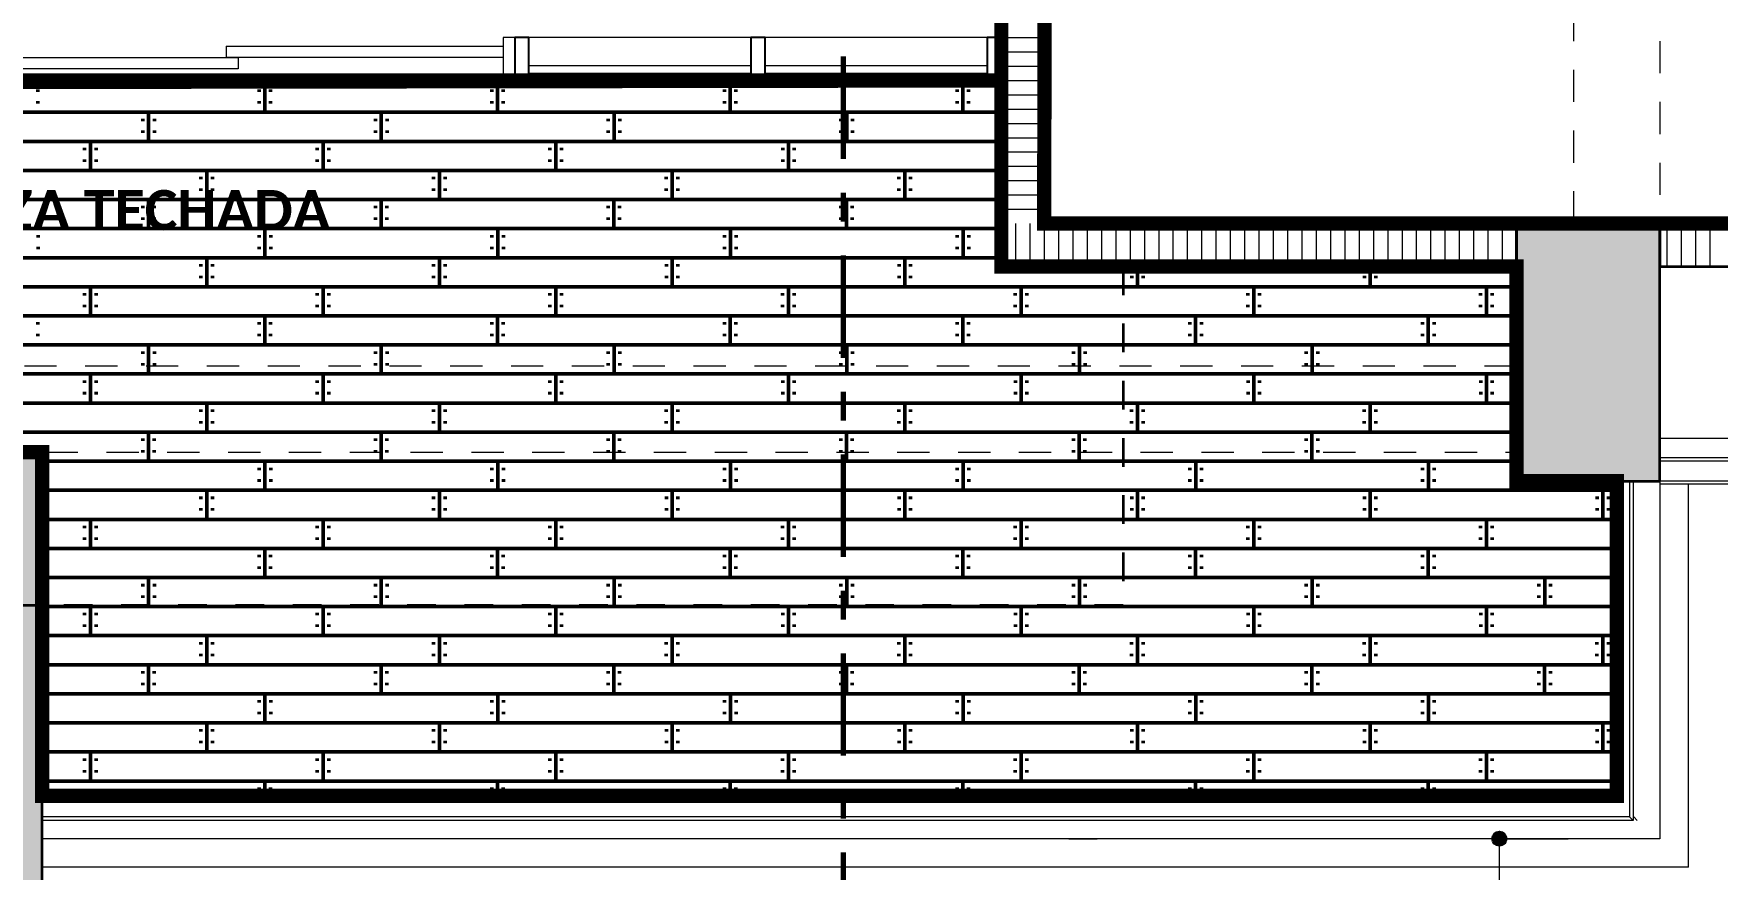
# Model space of a CAD drawing. Header units: metres. Extents: x -144 to 1000, y -717 to 29.
# Drawn here: x 841.58 to 847.46, y -569.48 to -566.56 of the extents above; entities that cross this region are included whole.
import ezdxf

# ---------------------------------------------------------------- set-up
doc = ezdxf.new("R2010")
doc.units = ezdxf.units.M
for name, pattern in [('Basculante', [0.11625, 0.075, -0.04125]), ('basculante modificado', [0.18, 0.1125, -0.0675]), ('Dash Dot 3_16_', [0.595313, 0.357187, -0.119063, 0, -0.119063])]:
    doc.linetypes.add(name, pattern=pattern)
doc.layers.get('0').update_dxf_attribs({"color": 1})
doc.layers.add('00-MEDICION', color=30, linetype='Continuous')
for name, color, linetype, lineweight in [('A-ANNO-DIMS', 1, 'Continuous', 9), ('A-DETL', 1, 'Continuous', 9), ('A-DOOR-FRAM', 1, 'Continuous', 9), ('A-FLOR', 2, 'Continuous', 9), ('A-FLOR-HRAL', 1, 'Continuous', 9), ('A-FLOR-PATT', 8, 'Continuous', 50), ('A-GLAZ-CURT', 1, 'Continuous', 9), ('A-GLAZ-CWMG', 1, 'Continuous', 9), ('A-WALL', 4, 'Continuous', 9), ('G-ANNO-SYMB', 1, 'Continuous', 9), ('G-ANNO-TEXT', 2, 'Continuous', 9), ('S-COLS', 7, 'Continuous', 9)]:
    doc.layers.add(name, color=color, linetype=linetype, lineweight=lineweight)
doc.layers.add('A-WALL-PATT', color=7, linetype='Continuous', lineweight=35, true_color=0x9c9c9c)
doc.styles.add('Calibri_B', font='calibrib.ttf', dxfattribs={"height": 0.165})

# ---------------------------------------------------------------- blocks, each defined once
blk = doc.blocks.new('H')
at = {"layer": 'A-WALL-PATT', "lineweight": 5, "true_color": 0x747474}
h = blk.add_hatch(color=8, dxfattribs=at)
h.paths.add_polyline_path([(845.7617, -510.9254), (845.7617, -509.1744), (845.4617, -509.1744), (845.4617, -510.9254)])
h.paths.add_polyline_path([(839.1116, -510.9254), (839.1116, -509.1744), (838.8116, -509.1744), (838.8116, -510.9254)])
at = {"layer": 'S-COLS', "true_color": 0x5c5c5c}
h = blk.add_hatch(color=251, dxfattribs=at)
h.paths.add_polyline_path([(850.9115, -509.2755), (851.4115, -509.2755), (851.4115, -508.3755), (850.9115, -508.3755), (850.9115, -508.8647)])
h.paths.add_polyline_path([(833.1867, -509.2755), (833.6117, -509.2755), (833.6117, -508.3755), (833.1117, -508.3755), (833.1117, -509.2755), (833.1239, -509.2755)])
h.paths.add_polyline_path([(841.3117, -509.2754), (841.3117, -508.3754), (840.8117, -508.3754), (840.8117, -509.2754)])
h.paths.add_polyline_path([(847.6117, -501.5754), (847.6118, -501.5754), (847.6115, -498.4254), (847.1118, -498.4255), (847.1118, -501.5754), (847.4617, -501.5754)])
h.paths.add_polyline_path([(833.4615, -501.5754), (833.6116, -501.5754), (833.6116, -500.8755), (833.1116, -500.8755), (833.1116, -501.5754), (833.4596, -501.5754)])
h.paths.add_polyline_path([(839.0113, -501.5754), (839.0117, -501.5752), (839.0113, -501.0755), (837.3115, -501.0755), (837.3115, -498.9255), (839.0118, -498.9255), (839.0113, -498.4255), (837.0115, -498.4256), (837.0116, -501.5754), (838.8616, -501.5754)])
h.paths.add_polyline_path([(840.8117, -501.5754), (841.3117, -501.5754), (841.3117, -500.6754), (840.8117, -500.6754), (840.8117, -501.4679)])
h.paths.add_polyline_path([(851.0118, -501.5754), (851.4118, -501.5754), (851.4118, -500.8755), (851.0118, -500.8755), (851.0118, -501.4679)])
h.paths.add_polyline_path([(841.1617, -499.3255), (841.3118, -499.3255), (841.3118, -498.4255), (840.8118, -498.4255), (840.8118, -499.3255), (841.0117, -499.3255)])
h.paths.add_polyline_path([(833.1115, -499.1255), (833.6115, -499.1255), (833.6115, -498.4244), (833.1115, -498.4255), (833.1115, -498.636)])
h.paths.add_polyline_path([(851.2874, -499.1255), (851.4118, -499.1255), (851.4118, -498.4244), (851.0118, -498.4255), (851.0118, -499.1255), (851.2617, -499.1255)])
h.paths.add_polyline_path([(841.0117, -490.4255), (841.3117, -490.4255), (841.3117, -489.5255), (840.8117, -489.5255), (840.8117, -490.4255)])
h.paths.add_polyline_path([(851.4117, -490.4255), (851.4117, -489.5255), (850.9117, -489.5255), (850.9117, -490.4255), (851.3467, -490.4255)])
h.paths.add_polyline_path([(833.3117, -489.8255), (834.2117, -489.8255), (834.2117, -489.3255), (833.3117, -489.3255), (833.3117, -489.7155)])
at = {"layer": 'A-DETL', "color": 7, "linetype": 'basculante modificado'}
for p, q in [((851.1115, -508.3754), (851.1115, -501.5754)), ((851.4115, -501.5754), (851.4115, -508.3754)), ((850.9115, -508.8744), (841.3117, -508.8744)), ((841.3108, -509.1744), (850.9115, -509.1744))]:
    blk.add_line(p, q, dxfattribs=at)
at = {"layer": 'A-DETL', "color": 7, "linetype": 'Basculante', "lineweight": 35}
for p, q in [((849.5367, -508.5254), (849.5367, -509.7102)), ((849.5367, -509.7102), (835.3117, -509.7102))]:
    blk.add_line(p, q, dxfattribs=at)
at = {"layer": 'A-DETL', "color": 253, "true_color": 0xb6b6b6}
blk.add_line((849.3469, -510.5254), (849.4469, -510.5254), dxfattribs=at)
at = {"layer": 'A-DOOR-FRAM'}
for p, q in [((847.4117, -507.7254), (847.3717, -507.7254)), ((847.3717, -507.7254), (847.3717, -507.7554)), ((847.3717, -507.7954), (847.3717, -507.8754)), ((847.3717, -507.8754), (847.4117, -507.8754))]:
    blk.add_line(p, q, dxfattribs=at)
at = {"layer": 'A-DOOR-FRAM', "lineweight": 5}
for p, q in [((846.4042, -507.7554), (847.3717, -507.7554)), ((846.4042, -507.7554), (846.4042, -507.7954)), ((847.3717, -507.7554), (847.3717, -507.7954)), ((845.4784, -507.7954), (846.4459, -507.7954)), ((846.4459, -507.8354), (845.4784, -507.8354)), ((847.3717, -507.7954), (846.4042, -507.7954)), ((846.4459, -507.7954), (846.4459, -507.8354))]:
    blk.add_line(p, q, dxfattribs=at)
at = {"layer": 'A-FLOR'}
for p, q in [((847.3717, -507.8754), (845.5192, -507.8754)), ((848.2367, -507.8754), (847.4617, -507.8754)), ((849.0617, -507.8754), (848.2867, -507.8754))]:
    blk.add_line(p, q, dxfattribs=at)
at = {"layer": 'A-FLOR-HRAL'}
for p, q in [((852.6307, -509.1945), (851.4115, -509.1945)), ((852.6427, -509.2065), (851.4115, -509.2065)), ((851.3064, -509.2755), (851.3064, -510.4494)), ((851.3184, -509.2755), (851.3184, -510.4614)), ((851.3064, -510.4494), (845.7617, -510.4494)), ((851.3184, -510.4614), (845.7617, -510.4614)), ((851.3184, -510.4614), (851.3064, -510.4494))]:
    blk.add_line(p, q, dxfattribs=at)
at = {"layer": 'A-FLOR-PATT', "color": 8, "true_color": 0x808080, "transparency": 33554559}
for p, q in [((842.7117, -507.8854), (849.1117, -507.8854)), ((845.9299, -507.8854), (845.9299, -507.8754)), ((846.5391, -507.9876), (846.5391, -507.886)), ((846.7427, -507.8854), (846.7427, -507.8754)), ((847.3519, -507.9876), (847.3519, -507.886)), ((847.5555, -507.8854), (847.5555, -507.8754)), ((848.1647, -507.9876), (848.1647, -507.886)), ((848.3683, -507.8854), (848.3683, -507.8754)), ((848.9775, -507.9876), (848.9775, -507.886)), ((845.7463, -507.9159), (845.7463, -507.9076)), ((845.7463, -507.9566), (845.7463, -507.9482)), ((846.5191, -507.9159), (846.5191, -507.9076)), ((846.5191, -507.9566), (846.5191, -507.9482)), ((846.5591, -507.9159), (846.5591, -507.9076)), ((846.5591, -507.9566), (846.5591, -507.9482)), ((847.3319, -507.9159), (847.3319, -507.9076)), ((847.3319, -507.9566), (847.3319, -507.9482)), ((847.3719, -507.9159), (847.3719, -507.9076)), ((847.3719, -507.9566), (847.3719, -507.9482)), ((848.1447, -507.9159), (848.1447, -507.9076)), ((848.1447, -507.9566), (848.1447, -507.9482)), ((848.1847, -507.9159), (848.1847, -507.9076)), ((848.1847, -507.9566), (848.1847, -507.9482)), ((848.9575, -507.9159), (848.9575, -507.9076)), ((848.9575, -507.9566), (848.9575, -507.9482)), ((848.9975, -507.9159), (848.9975, -507.9076)), ((848.9975, -507.9566), (848.9975, -507.9482)), ((842.7117, -507.987), (849.1117, -507.987)), ((846.1123, -508.0179), (846.1123, -508.0096)), ((846.1331, -508.0886), (846.1331, -507.987)), ((846.1531, -508.0179), (846.1531, -508.0096)), ((846.9251, -508.0179), (846.9251, -508.0096)), ((846.9459, -508.0886), (846.9459, -507.987)), ((846.9659, -508.0179), (846.9659, -508.0096)), ((847.7379, -508.0179), (847.7379, -508.0096)), ((847.7587, -508.0886), (847.7587, -507.987)), ((847.7787, -508.0179), (847.7787, -508.0096)), ((848.5507, -508.0179), (848.5507, -508.0096)), ((848.5715, -508.0886), (848.5715, -507.987)), ((848.5915, -508.0179), (848.5915, -508.0096)), ((846.1123, -508.0586), (846.1123, -508.0502)), ((846.1531, -508.0586), (846.1531, -508.0502)), ((846.9251, -508.0586), (846.9251, -508.0502)), ((846.9659, -508.0586), (846.9659, -508.0502)), ((847.7379, -508.0586), (847.7379, -508.0502)), ((847.7787, -508.0586), (847.7787, -508.0502)), ((848.5507, -508.0586), (848.5507, -508.0502)), ((848.5915, -508.0586), (848.5915, -508.0502)), ((842.7117, -508.0886), (849.1117, -508.0886)), ((845.9095, -508.1191), (845.9095, -508.1108)), ((845.9295, -508.1908), (845.9295, -508.0892)), ((845.9495, -508.1191), (845.9495, -508.1108)), ((846.7223, -508.1191), (846.7223, -508.1108)), ((846.7423, -508.1908), (846.7423, -508.0892)), ((846.7623, -508.1191), (846.7623, -508.1108)), ((847.5351, -508.1191), (847.5351, -508.1108)), ((847.5551, -508.1908), (847.5551, -508.0892)), ((847.5751, -508.1191), (847.5751, -508.1108)), ((848.3479, -508.1191), (848.3479, -508.1108)), ((848.3679, -508.1908), (848.3679, -508.0892)), ((848.3879, -508.1191), (848.3879, -508.1108)), ((842.7117, -508.1902), (849.1117, -508.1902)), ((845.9095, -508.1598), (845.9095, -508.1514)), ((845.9495, -508.1598), (845.9495, -508.1514)), ((846.3363, -508.2918), (846.3363, -508.1902)), ((846.7223, -508.1598), (846.7223, -508.1514)), ((846.7623, -508.1598), (846.7623, -508.1514)), ((847.1491, -508.2918), (847.1491, -508.1902)), ((847.5351, -508.1598), (847.5351, -508.1514)), ((847.5751, -508.1598), (847.5751, -508.1514)), ((847.9619, -508.2918), (847.9619, -508.1902)), ((848.3479, -508.1598), (848.3479, -508.1514)), ((848.3879, -508.1598), (848.3879, -508.1514)), ((848.7747, -508.2918), (848.7747, -508.1902)), ((846.3155, -508.2211), (846.3155, -508.2128)), ((846.3155, -508.2618), (846.3155, -508.2534)), ((846.3563, -508.2211), (846.3563, -508.2128)), ((846.3563, -508.2618), (846.3563, -508.2534)), ((847.1283, -508.2211), (847.1283, -508.2128)), ((847.1283, -508.2618), (847.1283, -508.2534)), ((847.1691, -508.2211), (847.1691, -508.2128)), ((847.1691, -508.2618), (847.1691, -508.2534)), ((847.9411, -508.2211), (847.9411, -508.2128)), ((847.9411, -508.2618), (847.9411, -508.2534)), ((847.9819, -508.2211), (847.9819, -508.2128)), ((847.9819, -508.2618), (847.9819, -508.2534)), ((848.7539, -508.2211), (848.7539, -508.2128)), ((848.7539, -508.2618), (848.7539, -508.2534)), ((848.7947, -508.2211), (848.7947, -508.2128)), ((848.7947, -508.2618), (848.7947, -508.2534)), ((842.7117, -508.2918), (849.1117, -508.2918)), ((846.1127, -508.3223), (846.1127, -508.314)), ((846.1327, -508.394), (846.1327, -508.2924)), ((846.1527, -508.3223), (846.1527, -508.314)), ((846.9255, -508.3223), (846.9255, -508.314)), ((846.9455, -508.394), (846.9455, -508.2924)), ((846.9655, -508.3223), (846.9655, -508.314)), ((847.7383, -508.3223), (847.7383, -508.314)), ((847.7583, -508.394), (847.7583, -508.2924)), ((847.7783, -508.3223), (847.7783, -508.314)), ((848.5511, -508.3223), (848.5511, -508.314)), ((848.5711, -508.394), (848.5711, -508.2924)), ((848.5911, -508.3223), (848.5911, -508.314)), ((846.1127, -508.363), (846.1127, -508.3546)), ((846.1527, -508.363), (846.1527, -508.3546)), ((846.9255, -508.363), (846.9255, -508.3546)), ((846.9655, -508.363), (846.9655, -508.3546)), ((847.7383, -508.363), (847.7383, -508.3546)), ((847.7783, -508.363), (847.7783, -508.3546)), ((848.5511, -508.363), (848.5511, -508.3546)), ((848.5911, -508.363), (848.5911, -508.3546)), ((842.7117, -508.3934), (849.1117, -508.3934)), ((845.7467, -508.4243), (845.7467, -508.416)), ((846.5187, -508.4243), (846.5187, -508.416)), ((846.5395, -508.495), (846.5395, -508.3934)), ((846.5595, -508.4243), (846.5595, -508.416)), ((847.3315, -508.4243), (847.3315, -508.416)), ((847.3523, -508.495), (847.3523, -508.3934)), ((847.3723, -508.4243), (847.3723, -508.416)), ((848.1443, -508.4243), (848.1443, -508.416)), ((848.1651, -508.495), (848.1651, -508.3934)), ((848.1851, -508.4243), (848.1851, -508.416)), ((848.9571, -508.4243), (848.9571, -508.416)), ((848.9779, -508.495), (848.9779, -508.3934)), ((848.9979, -508.4243), (848.9979, -508.416)), ((845.7467, -508.465), (845.7467, -508.4566)), ((846.5187, -508.465), (846.5187, -508.4566)), ((846.5595, -508.465), (846.5595, -508.4566)), ((847.3315, -508.465), (847.3315, -508.4566)), ((847.3723, -508.465), (847.3723, -508.4566)), ((848.1443, -508.465), (848.1443, -508.4566)), ((848.1851, -508.465), (848.1851, -508.4566)), ((848.9571, -508.465), (848.9571, -508.4566)), ((848.9979, -508.465), (848.9979, -508.4566)), ((842.7117, -508.495), (849.1117, -508.495)), ((846.3159, -508.5255), (846.3159, -508.5172)), ((846.3359, -508.5972), (846.3359, -508.4956)), ((846.3559, -508.5255), (846.3559, -508.5172)), ((847.1287, -508.5255), (847.1287, -508.5172)), ((847.1487, -508.5972), (847.1487, -508.4956)), ((847.1687, -508.5255), (847.1687, -508.5172)), ((847.9415, -508.5255), (847.9415, -508.5172)), ((847.9615, -508.5972), (847.9615, -508.4956)), ((847.9815, -508.5255), (847.9815, -508.5172)), ((848.7543, -508.5255), (848.7543, -508.5172)), ((848.7743, -508.5972), (848.7743, -508.4956)), ((848.7943, -508.5255), (848.7943, -508.5172)), ((849.5671, -508.5255), (849.5671, -508.5254)), ((849.5871, -508.5972), (849.5871, -508.5254)), ((849.6071, -508.5255), (849.6071, -508.5254)), ((850.3799, -508.5255), (850.3799, -508.5254)), ((850.3999, -508.5972), (850.3999, -508.5254)), ((850.4199, -508.5255), (850.4199, -508.5254)), ((841.3117, -508.5966), (850.9115, -508.5966)), ((845.9299, -508.6982), (845.9299, -508.5966)), ((846.3159, -508.5662), (846.3159, -508.5578)), ((846.3559, -508.5662), (846.3559, -508.5578)), ((846.7427, -508.6982), (846.7427, -508.5966)), ((847.1287, -508.5662), (847.1287, -508.5578)), ((847.1687, -508.5662), (847.1687, -508.5578)), ((847.5555, -508.6982), (847.5555, -508.5966)), ((847.9415, -508.5662), (847.9415, -508.5578)), ((847.9815, -508.5662), (847.9815, -508.5578)), ((848.3683, -508.6982), (848.3683, -508.5966)), ((848.7543, -508.5662), (848.7543, -508.5578)), ((848.7943, -508.5662), (848.7943, -508.5578)), ((849.1811, -508.6982), (849.1811, -508.5966)), ((849.5671, -508.5662), (849.5671, -508.5578)), ((849.6071, -508.5662), (849.6071, -508.5578)), ((849.9939, -508.6982), (849.9939, -508.5966)), ((850.3799, -508.5662), (850.3799, -508.5578)), ((850.4199, -508.5662), (850.4199, -508.5578)), ((850.8067, -508.6982), (850.8067, -508.5966)), ((845.9091, -508.6275), (845.9091, -508.6192)), ((845.9091, -508.6682), (845.9091, -508.6598)), ((845.9499, -508.6275), (845.9499, -508.6192)), ((845.9499, -508.6682), (845.9499, -508.6598)), ((846.7219, -508.6275), (846.7219, -508.6192)), ((846.7219, -508.6682), (846.7219, -508.6598)), ((846.7627, -508.6275), (846.7627, -508.6192)), ((846.7627, -508.6682), (846.7627, -508.6598)), ((847.5347, -508.6275), (847.5347, -508.6192)), ((847.5347, -508.6682), (847.5347, -508.6598)), ((847.5755, -508.6275), (847.5755, -508.6192)), ((847.5755, -508.6682), (847.5755, -508.6598)), ((848.3475, -508.6275), (848.3475, -508.6192)), ((848.3475, -508.6682), (848.3475, -508.6598)), ((848.3883, -508.6275), (848.3883, -508.6192)), ((848.3883, -508.6682), (848.3883, -508.6598)), ((849.1603, -508.6275), (849.1603, -508.6192)), ((849.1603, -508.6682), (849.1603, -508.6598)), ((849.2011, -508.6275), (849.2011, -508.6192)), ((849.2011, -508.6682), (849.2011, -508.6598)), ((849.9731, -508.6275), (849.9731, -508.6192)), ((849.9731, -508.6682), (849.9731, -508.6598)), ((850.0139, -508.6275), (850.0139, -508.6192)), ((850.0139, -508.6682), (850.0139, -508.6598)), ((850.7859, -508.6275), (850.7859, -508.6192)), ((850.7859, -508.6682), (850.7859, -508.6598)), ((850.8267, -508.6275), (850.8267, -508.6192)), ((850.8267, -508.6682), (850.8267, -508.6598)), ((841.3117, -508.6982), (850.9115, -508.6982)), ((845.7463, -508.7287), (845.7463, -508.7204)), ((846.5191, -508.7287), (846.5191, -508.7204)), ((846.5391, -508.8004), (846.5391, -508.6988)), ((846.5591, -508.7287), (846.5591, -508.7204)), ((847.3319, -508.7287), (847.3319, -508.7204)), ((847.3519, -508.8004), (847.3519, -508.6988)), ((847.3719, -508.7287), (847.3719, -508.7204)), ((848.1447, -508.7287), (848.1447, -508.7204)), ((848.1647, -508.8004), (848.1647, -508.6988)), ((848.1847, -508.7287), (848.1847, -508.7204)), ((848.9575, -508.7287), (848.9575, -508.7204)), ((848.9775, -508.8004), (848.9775, -508.6988)), ((848.9975, -508.7287), (848.9975, -508.7204)), ((849.7703, -508.7287), (849.7703, -508.7204)), ((849.7903, -508.8004), (849.7903, -508.6988)), ((849.8103, -508.7287), (849.8103, -508.7204)), ((850.5831, -508.7287), (850.5831, -508.7204)), ((850.6031, -508.8004), (850.6031, -508.6988)), ((850.6231, -508.7287), (850.6231, -508.7204)), ((845.7463, -508.7694), (845.7463, -508.761)), ((846.5191, -508.7694), (846.5191, -508.761)), ((846.5591, -508.7694), (846.5591, -508.761)), ((847.3319, -508.7694), (847.3319, -508.761)), ((847.3719, -508.7694), (847.3719, -508.761)), ((848.1447, -508.7694), (848.1447, -508.761)), ((848.1847, -508.7694), (848.1847, -508.761)), ((848.9575, -508.7694), (848.9575, -508.761)), ((848.9975, -508.7694), (848.9975, -508.761)), ((849.7703, -508.7694), (849.7703, -508.761)), ((849.8103, -508.7694), (849.8103, -508.761)), ((850.5831, -508.7694), (850.5831, -508.761)), ((850.6231, -508.7694), (850.6231, -508.761)), ((841.3117, -508.7998), (850.9115, -508.7998)), ((846.1123, -508.8307), (846.1123, -508.8224)), ((846.1331, -508.9014), (846.1331, -508.7998)), ((846.1531, -508.8307), (846.1531, -508.8224)), ((846.9251, -508.8307), (846.9251, -508.8224)), ((846.9459, -508.9014), (846.9459, -508.7998)), ((846.9659, -508.8307), (846.9659, -508.8224)), ((847.7379, -508.8307), (847.7379, -508.8224)), ((847.7587, -508.9014), (847.7587, -508.7998)), ((847.7787, -508.8307), (847.7787, -508.8224)), ((848.5507, -508.8307), (848.5507, -508.8224)), ((848.5715, -508.9014), (848.5715, -508.7998)), ((848.5915, -508.8307), (848.5915, -508.8224)), ((849.3635, -508.8307), (849.3635, -508.8224)), ((849.3843, -508.9014), (849.3843, -508.7998)), ((849.4043, -508.8307), (849.4043, -508.8224)), ((850.1763, -508.8307), (850.1763, -508.8224)), ((850.1971, -508.9014), (850.1971, -508.7998)), ((850.2171, -508.8307), (850.2171, -508.8224)), ((841.3117, -508.9014), (850.9115, -508.9014)), ((845.9295, -509.0036), (845.9295, -508.902)), ((846.1123, -508.8714), (846.1123, -508.863)), ((846.1531, -508.8714), (846.1531, -508.863)), ((846.7423, -509.0036), (846.7423, -508.902)), ((846.9251, -508.8714), (846.9251, -508.863)), ((846.9659, -508.8714), (846.9659, -508.863)), ((847.5551, -509.0036), (847.5551, -508.902)), ((847.7379, -508.8714), (847.7379, -508.863)), ((847.7787, -508.8714), (847.7787, -508.863)), ((848.3679, -509.0036), (848.3679, -508.902)), ((848.5507, -508.8714), (848.5507, -508.863)), ((848.5915, -508.8714), (848.5915, -508.863)), ((849.1807, -509.0036), (849.1807, -508.902)), ((849.3635, -508.8714), (849.3635, -508.863)), ((849.4043, -508.8714), (849.4043, -508.863)), ((849.9935, -509.0036), (849.9935, -508.902)), ((850.1763, -508.8714), (850.1763, -508.863)), ((850.2171, -508.8714), (850.2171, -508.863)), ((850.8063, -509.0036), (850.8063, -508.902)), ((845.9095, -508.9319), (845.9095, -508.9236)), ((845.9495, -508.9319), (845.9495, -508.9236)), ((846.7223, -508.9319), (846.7223, -508.9236)), ((846.7623, -508.9319), (846.7623, -508.9236)), ((847.5351, -508.9319), (847.5351, -508.9236)), ((847.5751, -508.9319), (847.5751, -508.9236)), ((848.3479, -508.9319), (848.3479, -508.9236)), ((848.3879, -508.9319), (848.3879, -508.9236)), ((849.1607, -508.9319), (849.1607, -508.9236)), ((849.2007, -508.9319), (849.2007, -508.9236)), ((849.9735, -508.9319), (849.9735, -508.9236)), ((850.0135, -508.9319), (850.0135, -508.9236)), ((850.7863, -508.9319), (850.7863, -508.9236)), ((850.8263, -508.9319), (850.8263, -508.9236)), ((841.3117, -509.003), (850.9115, -509.003)), ((845.9095, -508.9726), (845.9095, -508.9642)), ((845.9495, -508.9726), (845.9495, -508.9642)), ((846.3363, -509.1046), (846.3363, -509.003)), ((846.7223, -508.9726), (846.7223, -508.9642)), ((846.7623, -508.9726), (846.7623, -508.9642)), ((847.1491, -509.1046), (847.1491, -509.003)), ((847.5351, -508.9726), (847.5351, -508.9642)), ((847.5751, -508.9726), (847.5751, -508.9642)), ((847.9619, -509.1046), (847.9619, -509.003)), ((848.3479, -508.9726), (848.3479, -508.9642)), ((848.3879, -508.9726), (848.3879, -508.9642)), ((848.7747, -509.1046), (848.7747, -509.003)), ((849.1607, -508.9726), (849.1607, -508.9642)), ((849.2007, -508.9726), (849.2007, -508.9642)), ((849.5875, -509.1046), (849.5875, -509.003)), ((849.9735, -508.9726), (849.9735, -508.9642)), ((850.0135, -508.9726), (850.0135, -508.9642)), ((850.4003, -509.1046), (850.4003, -509.003)), ((850.7863, -508.9726), (850.7863, -508.9642)), ((850.8263, -508.9726), (850.8263, -508.9642)), ((846.3155, -509.0339), (846.3155, -509.0256)), ((846.3155, -509.0746), (846.3155, -509.0662)), ((846.3563, -509.0339), (846.3563, -509.0256)), ((846.3563, -509.0746), (846.3563, -509.0662)), ((847.1283, -509.0339), (847.1283, -509.0256)), ((847.1283, -509.0746), (847.1283, -509.0662)), ((847.1691, -509.0339), (847.1691, -509.0256)), ((847.1691, -509.0746), (847.1691, -509.0662)), ((847.9411, -509.0339), (847.9411, -509.0256)), ((847.9411, -509.0746), (847.9411, -509.0662)), ((847.9819, -509.0339), (847.9819, -509.0256)), ((847.9819, -509.0746), (847.9819, -509.0662)), ((848.7539, -509.0339), (848.7539, -509.0256)), ((848.7539, -509.0746), (848.7539, -509.0662)), ((848.7947, -509.0339), (848.7947, -509.0256)), ((848.7947, -509.0746), (848.7947, -509.0662)), ((849.5667, -509.0339), (849.5667, -509.0256)), ((849.5667, -509.0746), (849.5667, -509.0662)), ((849.6075, -509.0339), (849.6075, -509.0256)), ((849.6075, -509.0746), (849.6075, -509.0662)), ((850.3795, -509.0339), (850.3795, -509.0256)), ((850.3795, -509.0746), (850.3795, -509.0662)), ((850.4203, -509.0339), (850.4203, -509.0256)), ((850.4203, -509.0746), (850.4203, -509.0662)), ((841.3117, -509.1046), (850.9115, -509.1046)), ((846.1127, -509.1351), (846.1127, -509.1268)), ((846.1327, -509.2068), (846.1327, -509.1052)), ((846.1527, -509.1351), (846.1527, -509.1268)), ((846.9255, -509.1351), (846.9255, -509.1268)), ((846.9455, -509.2068), (846.9455, -509.1052)), ((846.9655, -509.1351), (846.9655, -509.1268)), ((847.7383, -509.1351), (847.7383, -509.1268)), ((847.7583, -509.2068), (847.7583, -509.1052)), ((847.7783, -509.1351), (847.7783, -509.1268)), ((848.5511, -509.1351), (848.5511, -509.1268)), ((848.5711, -509.2068), (848.5711, -509.1052)), ((848.5911, -509.1351), (848.5911, -509.1268)), ((849.3639, -509.1351), (849.3639, -509.1268)), ((849.3839, -509.2068), (849.3839, -509.1052)), ((849.4039, -509.1351), (849.4039, -509.1268)), ((850.1767, -509.1351), (850.1767, -509.1268)), ((850.1967, -509.2068), (850.1967, -509.1052)), ((850.2167, -509.1351), (850.2167, -509.1268)), ((846.1127, -509.1758), (846.1127, -509.1674)), ((846.1527, -509.1758), (846.1527, -509.1674)), ((846.9255, -509.1758), (846.9255, -509.1674)), ((846.9655, -509.1758), (846.9655, -509.1674)), ((847.7383, -509.1758), (847.7383, -509.1674)), ((847.7783, -509.1758), (847.7783, -509.1674)), ((848.5511, -509.1758), (848.5511, -509.1674)), ((848.5911, -509.1758), (848.5911, -509.1674)), ((849.3639, -509.1758), (849.3639, -509.1674)), ((849.4039, -509.1758), (849.4039, -509.1674)), ((850.1767, -509.1758), (850.1767, -509.1674)), ((850.2167, -509.1758), (850.2167, -509.1674)), ((845.7617, -509.2062), (850.9115, -509.2062)), ((846.5187, -509.2371), (846.5187, -509.2288)), ((846.5395, -509.3078), (846.5395, -509.2062)), ((846.5595, -509.2371), (846.5595, -509.2288)), ((847.3315, -509.2371), (847.3315, -509.2288)), ((847.3523, -509.3078), (847.3523, -509.2062)), ((847.3723, -509.2371), (847.3723, -509.2288)), ((848.1443, -509.2371), (848.1443, -509.2288)), ((848.1651, -509.3078), (848.1651, -509.2062)), ((848.1851, -509.2371), (848.1851, -509.2288)), ((848.9571, -509.2371), (848.9571, -509.2288)), ((848.9779, -509.3078), (848.9779, -509.2062)), ((848.9979, -509.2371), (848.9979, -509.2288)), ((849.7699, -509.2371), (849.7699, -509.2288)), ((849.7907, -509.3078), (849.7907, -509.2062)), ((849.8107, -509.2371), (849.8107, -509.2288)), ((850.5827, -509.2371), (850.5827, -509.2288)), ((850.6035, -509.3078), (850.6035, -509.2062)), ((850.6235, -509.2371), (850.6235, -509.2288)), ((845.7617, -509.3078), (851.2615, -509.3078)), ((846.3359, -509.41), (846.3359, -509.3084)), ((846.5187, -509.2778), (846.5187, -509.2694)), ((846.5595, -509.2778), (846.5595, -509.2694)), ((847.1487, -509.41), (847.1487, -509.3084)), ((847.3315, -509.2778), (847.3315, -509.2694)), ((847.3723, -509.2778), (847.3723, -509.2694)), ((847.9615, -509.41), (847.9615, -509.3084)), ((848.1443, -509.2778), (848.1443, -509.2694)), ((848.1851, -509.2778), (848.1851, -509.2694)), ((848.7743, -509.41), (848.7743, -509.3084)), ((848.9571, -509.2778), (848.9571, -509.2694)), ((848.9979, -509.2778), (848.9979, -509.2694)), ((849.5871, -509.41), (849.5871, -509.3084)), ((849.7699, -509.2778), (849.7699, -509.2694)), ((849.8107, -509.2778), (849.8107, -509.2694)), ((850.3999, -509.41), (850.3999, -509.3084)), ((850.5827, -509.2778), (850.5827, -509.2694)), ((850.6235, -509.2778), (850.6235, -509.2694)), ((851.2127, -509.41), (851.2127, -509.3084)), ((846.3159, -509.3383), (846.3159, -509.33)), ((846.3159, -509.379), (846.3159, -509.3706)), ((846.3559, -509.3383), (846.3559, -509.33)), ((846.3559, -509.379), (846.3559, -509.3706)), ((847.1287, -509.3383), (847.1287, -509.33)), ((847.1287, -509.379), (847.1287, -509.3706)), ((847.1687, -509.3383), (847.1687, -509.33)), ((847.1687, -509.379), (847.1687, -509.3706)), ((847.9415, -509.3383), (847.9415, -509.33)), ((847.9415, -509.379), (847.9415, -509.3706)), ((847.9815, -509.3383), (847.9815, -509.33)), ((847.9815, -509.379), (847.9815, -509.3706)), ((848.7543, -509.3383), (848.7543, -509.33)), ((848.7543, -509.379), (848.7543, -509.3706)), ((848.7943, -509.3383), (848.7943, -509.33)), ((848.7943, -509.379), (848.7943, -509.3706)), ((849.5671, -509.3383), (849.5671, -509.33)), ((849.5671, -509.379), (849.5671, -509.3706)), ((849.6071, -509.3383), (849.6071, -509.33)), ((849.6071, -509.379), (849.6071, -509.3706)), ((850.3799, -509.3383), (850.3799, -509.33)), ((850.3799, -509.379), (850.3799, -509.3706)), ((850.4199, -509.3383), (850.4199, -509.33)), ((850.4199, -509.379), (850.4199, -509.3706)), ((851.1927, -509.3383), (851.1927, -509.33)), ((851.1927, -509.379), (851.1927, -509.3706)), ((851.2327, -509.3383), (851.2327, -509.33)), ((851.2327, -509.379), (851.2327, -509.3706)), ((845.7617, -509.4094), (851.2615, -509.4094)), ((845.9091, -509.4403), (845.9091, -509.432)), ((845.9299, -509.511), (845.9299, -509.4094)), ((845.9499, -509.4403), (845.9499, -509.432)), ((846.7219, -509.4403), (846.7219, -509.432)), ((846.7427, -509.511), (846.7427, -509.4094)), ((846.7627, -509.4403), (846.7627, -509.432)), ((847.5347, -509.4403), (847.5347, -509.432)), ((847.5555, -509.511), (847.5555, -509.4094)), ((847.5755, -509.4403), (847.5755, -509.432)), ((848.3475, -509.4403), (848.3475, -509.432)), ((848.3683, -509.511), (848.3683, -509.4094)), ((848.3883, -509.4403), (848.3883, -509.432)), ((849.1603, -509.4403), (849.1603, -509.432)), ((849.1811, -509.511), (849.1811, -509.4094)), ((849.2011, -509.4403), (849.2011, -509.432)), ((849.9731, -509.4403), (849.9731, -509.432)), ((849.9939, -509.511), (849.9939, -509.4094)), ((850.0139, -509.4403), (850.0139, -509.432)), ((850.7859, -509.4403), (850.7859, -509.432)), ((850.8067, -509.511), (850.8067, -509.4094)), ((850.8267, -509.4403), (850.8267, -509.432)), ((845.9091, -509.481), (845.9091, -509.4726)), ((845.9499, -509.481), (845.9499, -509.4726)), ((846.7219, -509.481), (846.7219, -509.4726)), ((846.7627, -509.481), (846.7627, -509.4726)), ((847.5347, -509.481), (847.5347, -509.4726)), ((847.5755, -509.481), (847.5755, -509.4726)), ((848.3475, -509.481), (848.3475, -509.4726)), ((848.3883, -509.481), (848.3883, -509.4726)), ((849.1603, -509.481), (849.1603, -509.4726)), ((849.2011, -509.481), (849.2011, -509.4726)), ((849.9731, -509.481), (849.9731, -509.4726)), ((850.0139, -509.481), (850.0139, -509.4726)), ((850.7859, -509.481), (850.7859, -509.4726)), ((850.8267, -509.481), (850.8267, -509.4726)), ((845.7617, -509.511), (851.2615, -509.511)), ((846.5191, -509.5415), (846.5191, -509.5332)), ((846.5391, -509.6132), (846.5391, -509.5116)), ((846.5591, -509.5415), (846.5591, -509.5332)), ((847.3319, -509.5415), (847.3319, -509.5332)), ((847.3519, -509.6132), (847.3519, -509.5116)), ((847.3719, -509.5415), (847.3719, -509.5332)), ((848.1447, -509.5415), (848.1447, -509.5332)), ((848.1647, -509.6132), (848.1647, -509.5116)), ((848.1847, -509.5415), (848.1847, -509.5332)), ((848.9575, -509.5415), (848.9575, -509.5332)), ((848.9775, -509.6132), (848.9775, -509.5116)), ((848.9975, -509.5415), (848.9975, -509.5332)), ((849.7703, -509.5415), (849.7703, -509.5332)), ((849.7903, -509.6132), (849.7903, -509.5116)), ((849.8103, -509.5415), (849.8103, -509.5332)), ((850.5831, -509.5415), (850.5831, -509.5332)), ((850.6031, -509.6132), (850.6031, -509.5116)), ((850.6231, -509.5415), (850.6231, -509.5332)), ((846.5191, -509.5822), (846.5191, -509.5738)), ((846.5591, -509.5822), (846.5591, -509.5738)), ((847.3319, -509.5822), (847.3319, -509.5738)), ((847.3719, -509.5822), (847.3719, -509.5738)), ((848.1447, -509.5822), (848.1447, -509.5738)), ((848.1847, -509.5822), (848.1847, -509.5738)), ((848.9575, -509.5822), (848.9575, -509.5738)), ((848.9975, -509.5822), (848.9975, -509.5738)), ((849.7703, -509.5822), (849.7703, -509.5738)), ((849.8103, -509.5822), (849.8103, -509.5738)), ((850.5831, -509.5822), (850.5831, -509.5738)), ((850.6231, -509.5822), (850.6231, -509.5738)), ((845.7617, -509.6126), (851.2615, -509.6126)), ((846.1123, -509.6435), (846.1123, -509.6352)), ((846.1331, -509.7142), (846.1331, -509.6126)), ((846.1531, -509.6435), (846.1531, -509.6352)), ((846.9251, -509.6435), (846.9251, -509.6352)), ((846.9459, -509.7142), (846.9459, -509.6126)), ((846.9659, -509.6435), (846.9659, -509.6352)), ((847.7379, -509.6435), (847.7379, -509.6352)), ((847.7587, -509.7142), (847.7587, -509.6126)), ((847.7787, -509.6435), (847.7787, -509.6352)), ((848.5507, -509.6435), (848.5507, -509.6352)), ((848.5715, -509.7142), (848.5715, -509.6126)), ((848.5915, -509.6435), (848.5915, -509.6352)), ((849.3635, -509.6435), (849.3635, -509.6352)), ((849.3843, -509.7142), (849.3843, -509.6126)), ((849.4043, -509.6435), (849.4043, -509.6352)), ((850.1763, -509.6435), (850.1763, -509.6352)), ((850.1971, -509.7142), (850.1971, -509.6126)), ((850.2171, -509.6435), (850.2171, -509.6352)), ((850.9891, -509.6435), (850.9891, -509.6352)), ((851.0099, -509.7142), (851.0099, -509.6126)), ((851.0299, -509.6435), (851.0299, -509.6352)), ((845.7617, -509.7142), (851.2615, -509.7142)), ((845.9295, -509.8164), (845.9295, -509.7148)), ((846.1123, -509.6842), (846.1123, -509.6758)), ((846.1531, -509.6842), (846.1531, -509.6758)), ((846.7423, -509.8164), (846.7423, -509.7148)), ((846.9251, -509.6842), (846.9251, -509.6758)), ((846.9659, -509.6842), (846.9659, -509.6758)), ((847.5551, -509.8164), (847.5551, -509.7148)), ((847.7379, -509.6842), (847.7379, -509.6758)), ((847.7787, -509.6842), (847.7787, -509.6758)), ((848.3679, -509.8164), (848.3679, -509.7148)), ((848.5507, -509.6842), (848.5507, -509.6758)), ((848.5915, -509.6842), (848.5915, -509.6758)), ((849.1807, -509.8164), (849.1807, -509.7148)), ((849.3635, -509.6842), (849.3635, -509.6758)), ((849.4043, -509.6842), (849.4043, -509.6758)), ((849.9935, -509.8164), (849.9935, -509.7148)), ((850.1763, -509.6842), (850.1763, -509.6758)), ((850.2171, -509.6842), (850.2171, -509.6758)), ((850.8063, -509.8164), (850.8063, -509.7148)), ((850.9891, -509.6842), (850.9891, -509.6758)), ((851.0299, -509.6842), (851.0299, -509.6758)), ((845.9095, -509.7447), (845.9095, -509.7364)), ((845.9095, -509.7854), (845.9095, -509.777)), ((845.9495, -509.7447), (845.9495, -509.7364)), ((845.9495, -509.7854), (845.9495, -509.777)), ((846.7223, -509.7447), (846.7223, -509.7364)), ((846.7223, -509.7854), (846.7223, -509.777)), ((846.7623, -509.7447), (846.7623, -509.7364)), ((846.7623, -509.7854), (846.7623, -509.777)), ((847.5351, -509.7447), (847.5351, -509.7364)), ((847.5351, -509.7854), (847.5351, -509.777)), ((847.5751, -509.7447), (847.5751, -509.7364)), ((847.5751, -509.7854), (847.5751, -509.777)), ((848.3479, -509.7447), (848.3479, -509.7364)), ((848.3479, -509.7854), (848.3479, -509.777)), ((848.3879, -509.7447), (848.3879, -509.7364)), ((848.3879, -509.7854), (848.3879, -509.777)), ((849.1607, -509.7447), (849.1607, -509.7364)), ((849.1607, -509.7854), (849.1607, -509.777)), ((849.2007, -509.7447), (849.2007, -509.7364)), ((849.2007, -509.7854), (849.2007, -509.777)), ((849.9735, -509.7447), (849.9735, -509.7364)), ((849.9735, -509.7854), (849.9735, -509.777)), ((850.0135, -509.7447), (850.0135, -509.7364)), ((850.0135, -509.7854), (850.0135, -509.777)), ((850.7863, -509.7447), (850.7863, -509.7364)), ((850.7863, -509.7854), (850.7863, -509.777)), ((850.8263, -509.7447), (850.8263, -509.7364)), ((850.8263, -509.7854), (850.8263, -509.777)), ((845.7617, -509.8158), (851.2615, -509.8158)), ((846.3155, -509.8467), (846.3155, -509.8384)), ((846.3363, -509.9174), (846.3363, -509.8158)), ((846.3563, -509.8467), (846.3563, -509.8384)), ((847.1283, -509.8467), (847.1283, -509.8384)), ((847.1491, -509.9174), (847.1491, -509.8158)), ((847.1691, -509.8467), (847.1691, -509.8384)), ((847.9411, -509.8467), (847.9411, -509.8384)), ((847.9619, -509.9174), (847.9619, -509.8158)), ((847.9819, -509.8467), (847.9819, -509.8384)), ((848.7539, -509.8467), (848.7539, -509.8384)), ((848.7747, -509.9174), (848.7747, -509.8158)), ((848.7947, -509.8467), (848.7947, -509.8384)), ((849.5667, -509.8467), (849.5667, -509.8384)), ((849.5875, -509.9174), (849.5875, -509.8158)), ((849.6075, -509.8467), (849.6075, -509.8384)), ((850.3795, -509.8467), (850.3795, -509.8384)), ((850.4003, -509.9174), (850.4003, -509.8158)), ((850.4203, -509.8467), (850.4203, -509.8384)), ((851.1923, -509.8467), (851.1923, -509.8384)), ((851.2131, -509.9174), (851.2131, -509.8158)), ((851.2331, -509.8467), (851.2331, -509.8384)), ((846.3155, -509.8874), (846.3155, -509.879)), ((846.3563, -509.8874), (846.3563, -509.879)), ((847.1283, -509.8874), (847.1283, -509.879)), ((847.1691, -509.8874), (847.1691, -509.879)), ((847.9411, -509.8874), (847.9411, -509.879)), ((847.9819, -509.8874), (847.9819, -509.879)), ((848.7539, -509.8874), (848.7539, -509.879)), ((848.7947, -509.8874), (848.7947, -509.879)), ((849.5667, -509.8874), (849.5667, -509.879)), ((849.6075, -509.8874), (849.6075, -509.879)), ((850.3795, -509.8874), (850.3795, -509.879)), ((850.4203, -509.8874), (850.4203, -509.879)), ((851.1923, -509.8874), (851.1923, -509.879)), ((851.2331, -509.8874), (851.2331, -509.879)), ((845.7617, -509.9174), (851.2615, -509.9174)), ((846.1127, -509.9479), (846.1127, -509.9396)), ((846.1327, -510.0196), (846.1327, -509.918)), ((846.1527, -509.9479), (846.1527, -509.9396)), ((846.9255, -509.9479), (846.9255, -509.9396)), ((846.9455, -510.0196), (846.9455, -509.918)), ((846.9655, -509.9479), (846.9655, -509.9396)), ((847.7383, -509.9479), (847.7383, -509.9396)), ((847.7583, -510.0196), (847.7583, -509.918)), ((847.7783, -509.9479), (847.7783, -509.9396)), ((848.5511, -509.9479), (848.5511, -509.9396)), ((848.5711, -510.0196), (848.5711, -509.918)), ((848.5911, -509.9479), (848.5911, -509.9396)), ((849.3639, -509.9479), (849.3639, -509.9396)), ((849.3839, -510.0196), (849.3839, -509.918)), ((849.4039, -509.9479), (849.4039, -509.9396)), ((850.1767, -509.9479), (850.1767, -509.9396)), ((850.1967, -510.0196), (850.1967, -509.918)), ((850.2167, -509.9479), (850.2167, -509.9396)), ((850.9895, -509.9479), (850.9895, -509.9396)), ((851.0095, -510.0196), (851.0095, -509.918)), ((851.0295, -509.9479), (851.0295, -509.9396)), ((845.7617, -510.019), (851.2615, -510.019)), ((846.1127, -509.9886), (846.1127, -509.9802)), ((846.1527, -509.9886), (846.1527, -509.9802)), ((846.5395, -510.1206), (846.5395, -510.019)), ((846.9255, -509.9886), (846.9255, -509.9802)), ((846.9655, -509.9886), (846.9655, -509.9802)), ((847.3523, -510.1206), (847.3523, -510.019)), ((847.7383, -509.9886), (847.7383, -509.9802)), ((847.7783, -509.9886), (847.7783, -509.9802)), ((848.1651, -510.1206), (848.1651, -510.019)), ((848.5511, -509.9886), (848.5511, -509.9802)), ((848.5911, -509.9886), (848.5911, -509.9802)), ((848.9779, -510.1206), (848.9779, -510.019)), ((849.3639, -509.9886), (849.3639, -509.9802)), ((849.4039, -509.9886), (849.4039, -509.9802)), ((849.7907, -510.1206), (849.7907, -510.019)), ((850.1767, -509.9886), (850.1767, -509.9802)), ((850.2167, -509.9886), (850.2167, -509.9802)), ((850.6035, -510.1206), (850.6035, -510.019)), ((850.9895, -509.9886), (850.9895, -509.9802)), ((851.0295, -509.9886), (851.0295, -509.9802)), ((846.5187, -510.0499), (846.5187, -510.0416)), ((846.5595, -510.0499), (846.5595, -510.0416)), ((847.3315, -510.0499), (847.3315, -510.0416)), ((847.3723, -510.0499), (847.3723, -510.0416)), ((848.1443, -510.0499), (848.1443, -510.0416)), ((848.1851, -510.0499), (848.1851, -510.0416)), ((848.9571, -510.0499), (848.9571, -510.0416)), ((848.9979, -510.0499), (848.9979, -510.0416)), ((849.7699, -510.0499), (849.7699, -510.0416)), ((849.8107, -510.0499), (849.8107, -510.0416)), ((850.5827, -510.0499), (850.5827, -510.0416)), ((850.6235, -510.0499), (850.6235, -510.0416)), ((845.7617, -510.1206), (851.2615, -510.1206)), ((846.3359, -510.2228), (846.3359, -510.1212)), ((846.5187, -510.0906), (846.5187, -510.0822)), ((846.5595, -510.0906), (846.5595, -510.0822)), ((847.1487, -510.2228), (847.1487, -510.1212)), ((847.3315, -510.0906), (847.3315, -510.0822)), ((847.3723, -510.0906), (847.3723, -510.0822)), ((847.9615, -510.2228), (847.9615, -510.1212)), ((848.1443, -510.0906), (848.1443, -510.0822)), ((848.1851, -510.0906), (848.1851, -510.0822)), ((848.7743, -510.2228), (848.7743, -510.1212)), ((848.9571, -510.0906), (848.9571, -510.0822)), ((848.9979, -510.0906), (848.9979, -510.0822)), ((849.5871, -510.2228), (849.5871, -510.1212)), ((849.7699, -510.0906), (849.7699, -510.0822)), ((849.8107, -510.0906), (849.8107, -510.0822)), ((850.3999, -510.2228), (850.3999, -510.1212)), ((850.5827, -510.0906), (850.5827, -510.0822)), ((850.6235, -510.0906), (850.6235, -510.0822)), ((851.2127, -510.2228), (851.2127, -510.1212)), ((846.3159, -510.1511), (846.3159, -510.1428)), ((846.3159, -510.1918), (846.3159, -510.1834)), ((846.3559, -510.1511), (846.3559, -510.1428)), ((846.3559, -510.1918), (846.3559, -510.1834)), ((847.1287, -510.1511), (847.1287, -510.1428)), ((847.1287, -510.1918), (847.1287, -510.1834)), ((847.1687, -510.1511), (847.1687, -510.1428)), ((847.1687, -510.1918), (847.1687, -510.1834)), ((847.9415, -510.1511), (847.9415, -510.1428)), ((847.9415, -510.1918), (847.9415, -510.1834)), ((847.9815, -510.1511), (847.9815, -510.1428)), ((847.9815, -510.1918), (847.9815, -510.1834)), ((848.7543, -510.1511), (848.7543, -510.1428)), ((848.7543, -510.1918), (848.7543, -510.1834)), ((848.7943, -510.1511), (848.7943, -510.1428)), ((848.7943, -510.1918), (848.7943, -510.1834)), ((849.5671, -510.1511), (849.5671, -510.1428)), ((849.5671, -510.1918), (849.5671, -510.1834)), ((849.6071, -510.1511), (849.6071, -510.1428)), ((849.6071, -510.1918), (849.6071, -510.1834)), ((850.3799, -510.1511), (850.3799, -510.1428)), ((850.3799, -510.1918), (850.3799, -510.1834)), ((850.4199, -510.1511), (850.4199, -510.1428)), ((850.4199, -510.1918), (850.4199, -510.1834)), ((851.1927, -510.1511), (851.1927, -510.1428)), ((851.1927, -510.1918), (851.1927, -510.1834)), ((851.2327, -510.1511), (851.2327, -510.1428)), ((851.2327, -510.1918), (851.2327, -510.1834)), ((845.7617, -510.2222), (851.2615, -510.2222)), ((845.9091, -510.2531), (845.9091, -510.2448)), ((845.9299, -510.3238), (845.9299, -510.2222)), ((845.9499, -510.2531), (845.9499, -510.2448)), ((846.7219, -510.2531), (846.7219, -510.2448)), ((846.7427, -510.3238), (846.7427, -510.2222)), ((846.7627, -510.2531), (846.7627, -510.2448)), ((847.5347, -510.2531), (847.5347, -510.2448)), ((847.5555, -510.3238), (847.5555, -510.2222)), ((847.5755, -510.2531), (847.5755, -510.2448)), ((848.3475, -510.2531), (848.3475, -510.2448)), ((848.3683, -510.3238), (848.3683, -510.2222)), ((848.3883, -510.2531), (848.3883, -510.2448)), ((849.1603, -510.2531), (849.1603, -510.2448)), ((849.1811, -510.3238), (849.1811, -510.2222)), ((849.2011, -510.2531), (849.2011, -510.2448)), ((849.9731, -510.2531), (849.9731, -510.2448)), ((849.9939, -510.3238), (849.9939, -510.2222)), ((850.0139, -510.2531), (850.0139, -510.2448)), ((850.7859, -510.2531), (850.7859, -510.2448)), ((850.8067, -510.3238), (850.8067, -510.2222)), ((850.8267, -510.2531), (850.8267, -510.2448)), ((845.9091, -510.2938), (845.9091, -510.2854)), ((845.9499, -510.2938), (845.9499, -510.2854)), ((846.7219, -510.2938), (846.7219, -510.2854)), ((846.7627, -510.2938), (846.7627, -510.2854)), ((847.5347, -510.2938), (847.5347, -510.2854)), ((847.5755, -510.2938), (847.5755, -510.2854)), ((848.3475, -510.2938), (848.3475, -510.2854)), ((848.3883, -510.2938), (848.3883, -510.2854)), ((849.1603, -510.2938), (849.1603, -510.2854)), ((849.2011, -510.2938), (849.2011, -510.2854)), ((849.9731, -510.2938), (849.9731, -510.2854)), ((850.0139, -510.2938), (850.0139, -510.2854)), ((850.7859, -510.2938), (850.7859, -510.2854)), ((850.8267, -510.2938), (850.8267, -510.2854)), ((845.7617, -510.3238), (851.2615, -510.3238)), ((846.5191, -510.3543), (846.5191, -510.346)), ((846.5391, -510.3754), (846.5391, -510.3244)), ((846.5591, -510.3543), (846.5591, -510.346)), ((847.3319, -510.3543), (847.3319, -510.346)), ((847.3519, -510.3754), (847.3519, -510.3244)), ((847.3719, -510.3543), (847.3719, -510.346)), ((848.1447, -510.3543), (848.1447, -510.346)), ((848.1647, -510.3754), (848.1647, -510.3244)), ((848.1847, -510.3543), (848.1847, -510.346)), ((848.9575, -510.3543), (848.9575, -510.346)), ((848.9775, -510.3754), (848.9775, -510.3244)), ((848.9975, -510.3543), (848.9975, -510.346)), ((849.7703, -510.3543), (849.7703, -510.346)), ((849.7903, -510.3754), (849.7903, -510.3244)), ((849.8103, -510.3543), (849.8103, -510.346)), ((850.5831, -510.3543), (850.5831, -510.346)), ((850.6031, -510.3754), (850.6031, -510.3244)), ((850.6231, -510.3543), (850.6231, -510.346))]:
    blk.add_line(p, q, dxfattribs=at)
at = {"layer": 'A-GLAZ-CURT', "lineweight": 15}
for p, q in [((848.2367, -507.8249), (847.4617, -507.8249)), ((847.4617, -507.8249), (847.4617, -507.8499)), ((848.2367, -507.8499), (848.2367, -507.8249)), ((849.0617, -507.8249), (848.2867, -507.8249)), ((848.2867, -507.8249), (848.2867, -507.8499)), ((849.0617, -507.8499), (849.0617, -507.8249)), ((847.4617, -507.8499), (848.2367, -507.8499)), ((848.2867, -507.8499), (849.0617, -507.8499))]:
    blk.add_line(p, q, dxfattribs=at)
at = {"layer": 'A-GLAZ-CWMG', "lineweight": 25}
for p, q in [((847.4617, -507.7254), (847.4117, -507.7254)), ((847.4117, -507.7254), (847.4117, -507.8754)), ((847.4617, -507.8754), (847.4617, -507.7254)), ((847.4117, -507.8754), (847.4617, -507.8754))]:
    blk.add_line(p, q, dxfattribs=at)
at = {"layer": 'A-GLAZ-CWMG'}
for p, q in [((848.2367, -507.7254), (847.4617, -507.7254)), ((849.0617, -507.7254), (848.2867, -507.7254)), ((848.2367, -507.8754), (847.4617, -507.8754)), ((849.0617, -507.8754), (848.2867, -507.8754))]:
    blk.add_line(p, q, dxfattribs=at)
at = {"layer": 'A-GLAZ-CWMG', "lineweight": 25, "extrusion": (0, 0, -1)}
for p, q in [((848.2867, -507.7254), (848.2367, -507.7254)), ((848.2367, -507.7254), (848.2367, -507.8754)), ((848.2867, -507.8754), (848.2867, -507.7254)), ((849.1117, -507.7254), (849.0617, -507.7254)), ((849.0617, -507.7254), (849.0617, -507.8754)), ((849.1117, -507.8754), (849.1117, -507.7254)), ((848.2367, -507.8754), (848.2867, -507.8754)), ((849.0617, -507.8754), (849.1117, -507.8754))]:
    blk.add_line(p, q, dxfattribs=at)
at = {"layer": 'A-WALL', "lineweight": 35}
for p, q in [((849.1117, -504.8753), (849.1117, -508.5254)), ((849.2617, -508.3754), (849.2617, -504.8753)), ((850.9115, -508.3754), (849.2617, -508.3754)), ((850.9115, -508.5254), (850.9115, -508.3754)), ((852.5617, -508.3754), (851.4115, -508.3754)), ((851.4115, -508.3754), (851.4115, -508.5254)), ((849.1117, -508.5254), (850.9115, -508.5254)), ((851.4115, -508.5254), (852.7117, -508.5254)), ((845.7617, -509.1744), (845.4617, -509.1744)), ((845.7617, -510.9254), (845.7617, -509.1744))]:
    blk.add_line(p, q, dxfattribs=at)
at = {"layer": 'A-WALL'}
for p, q in [((851.4115, -509.1255), (852.5617, -509.1255)), ((851.2615, -510.3754), (851.2615, -509.2755)), ((851.4115, -509.2755), (851.4115, -510.5254)), ((852.7117, -509.2755), (851.4115, -509.2755)), ((851.4115, -509.2855), (853.5119, -509.2855)), ((851.5115, -510.6254), (851.5115, -509.2855)), ((845.7617, -510.3754), (851.2615, -510.3754)), ((851.4115, -510.5254), (845.7617, -510.5254)), ((851.5115, -510.6254), (845.7617, -510.6254))]:
    blk.add_line(p, q, dxfattribs=at)
at = {"layer": 'A-WALL-PATT', "color": 8, "lineweight": 5, "true_color": 0x727272}
for p, q in [((849.1117, -507.7256), (849.2617, -507.7256)), ((849.1117, -507.7756), (849.2617, -507.7756)), ((849.1117, -507.8256), (849.2617, -507.8256)), ((849.1117, -507.8756), (849.2617, -507.8756)), ((849.1117, -507.9256), (849.2617, -507.9256)), ((849.1117, -507.9756), (849.2617, -507.9756)), ((849.1117, -508.0256), (849.2617, -508.0256)), ((849.1117, -508.0756), (849.2617, -508.0756)), ((849.1117, -508.1256), (849.2617, -508.1256)), ((849.1117, -508.1756), (849.2617, -508.1756)), ((849.1117, -508.2256), (849.2617, -508.2256)), ((849.1117, -508.2756), (849.2617, -508.2756)), ((849.1117, -508.3256), (849.2617, -508.3256)), ((849.1613, -508.3754), (849.1613, -508.5254)), ((849.2113, -508.3754), (849.2113, -508.5254)), ((849.2613, -508.3754), (849.2613, -508.5254)), ((849.3113, -508.3754), (849.3113, -508.5254)), ((849.3613, -508.3754), (849.3613, -508.5254)), ((849.4113, -508.3754), (849.4113, -508.5254)), ((849.4613, -508.3754), (849.4613, -508.5254)), ((849.5113, -508.3754), (849.5113, -508.5254)), ((849.5613, -508.3754), (849.5613, -508.5254)), ((849.6113, -508.3754), (849.6113, -508.5254)), ((849.6613, -508.3754), (849.6613, -508.5254)), ((849.7113, -508.3754), (849.7113, -508.5254)), ((849.7613, -508.3754), (849.7613, -508.5254)), ((849.8113, -508.3754), (849.8113, -508.5254)), ((849.8613, -508.3754), (849.8613, -508.5254)), ((849.9113, -508.3754), (849.9113, -508.5254)), ((849.9613, -508.3754), (849.9613, -508.5254)), ((850.0113, -508.3754), (850.0113, -508.5254)), ((850.0613, -508.3754), (850.0613, -508.5254)), ((850.1113, -508.3754), (850.1113, -508.5254)), ((850.1613, -508.3754), (850.1613, -508.5254)), ((850.2113, -508.3754), (850.2113, -508.5254)), ((850.2613, -508.3754), (850.2613, -508.5254)), ((850.3113, -508.3754), (850.3113, -508.5254)), ((850.3613, -508.3754), (850.3613, -508.5254)), ((850.4113, -508.3754), (850.4113, -508.5254)), ((850.4613, -508.3754), (850.4613, -508.5254)), ((850.5113, -508.3754), (850.5113, -508.5254)), ((850.5613, -508.3754), (850.5613, -508.5254)), ((850.6113, -508.3754), (850.6113, -508.5254)), ((850.6613, -508.3754), (850.6613, -508.5254)), ((850.7113, -508.3754), (850.7113, -508.5254)), ((850.7613, -508.3754), (850.7613, -508.5254)), ((850.8113, -508.3754), (850.8113, -508.5254)), ((850.8613, -508.3754), (850.8613, -508.5254)), ((850.9113, -508.3754), (850.9113, -508.5254)), ((851.4363, -508.3755), (851.4363, -508.5254)), ((851.4863, -508.3755), (851.4863, -508.5254)), ((851.5363, -508.3755), (851.5363, -508.5254)), ((851.5863, -508.3755), (851.5863, -508.5254))]:
    blk.add_line(p, q, dxfattribs=at)
at = {"layer": 'G-ANNO-SYMB', "linetype": 'Dash Dot 3_16_', "lineweight": 70}
blk.add_line((848.5595, -505.0108), (848.5595, -514.7703), dxfattribs=at)
at = {"layer": 'S-COLS', "lineweight": 35}
for p, q in [((851.4115, -508.3755), (850.9115, -508.3755)), ((850.9115, -508.3755), (850.9115, -509.2755)), ((851.4115, -509.2755), (851.4115, -508.3755)), ((850.9115, -509.2755), (851.4115, -509.2755))]:
    blk.add_line(p, q, dxfattribs=at)
at = {"layer": 'G-ANNO-TEXT', "style": 'Calibri_B'}
blk.add_text('TERRAZA TECHADA', height=0.14, dxfattribs=at).set_placement((845.038, -508.3985))
blk = doc.blocks.new('OOOO')
at = {"layer": 'A-ANNO-DIMS', "lineweight": 25, "true_color": 0x0000ff}
h = blk.add_hatch(color=5, dxfattribs=at)
edge = h.paths.add_edge_path()
edge.add_arc((614.0256, -512.8245), 0.025, 0, 360)
at = {"layer": 'A-ANNO-DIMS', "color": 5, "true_color": 0x0000ff}
for p, q in [((614.0256, -512.8245), (613.7856, -512.8245)), ((614.0256, -514.9831), (614.0256, -512.8245)), ((614.0256, -512.8245), (614.2656, -512.8245))]:
    blk.add_line(p, q, dxfattribs=at)
at = {"layer": 'A-ANNO-DIMS', "color": 5, "lineweight": 25, "true_color": 0x0000ff}
blk.add_circle((614.0256, -512.8245), 0.025, dxfattribs=at)
at = {"layer": 'A-FLOR-HRAL'}
blk.add_line((614.507, -512.7605), (614.495, -512.7485), dxfattribs=at)

msp = doc.modelspace()

# ---------------------------------------------------------------- linework, layer by layer
at = {"layer": '00-MEDICION', "const_width": 0.05}
msp.add_lwpolyline([(847.8079, -562.5689), (847.8079, -562.7189), (848.4074, -562.7189), (848.4078, -567.219), (845.1078, -567.219), (845.1098, -563.715), (844.9578, -563.715), (844.9578, -566.719), (838.5578, -566.7289)], dxfattribs=at)
at = {"layer": '00-MEDICION', "color": 1, "const_width": 0.05}
msp.add_lwpolyline([(836.6576, -567.369), (834.8574, -567.369), (834.8574, -568.018), (834.9577, -568.018), (834.9577, -569.2189), (841.3078, -569.2189), (841.3078, -568.018), (841.6078, -568.018), (841.6078, -569.2189), (847.1076, -569.2189), (847.1076, -568.119), (846.7576, -568.119), (846.7574, -567.369), (844.9578, -567.369), (844.9578, -566.7191), (838.5578, -566.719), (838.5578, -567.369), (837.1578, -567.369), (837.1578, -568.119), (836.6576, -568.119), (836.6576, -567.369)], dxfattribs=at)

# ---------------------------------------------------------------- block references
at = {"color": 3}
for name, p in [('H', (-4.1539, -58.8435)), ('OOOO', (232.6719, -56.5445))]:
    msp.add_blockref(name, p, dxfattribs=at)

doc.saveas('drawing.dxf')
